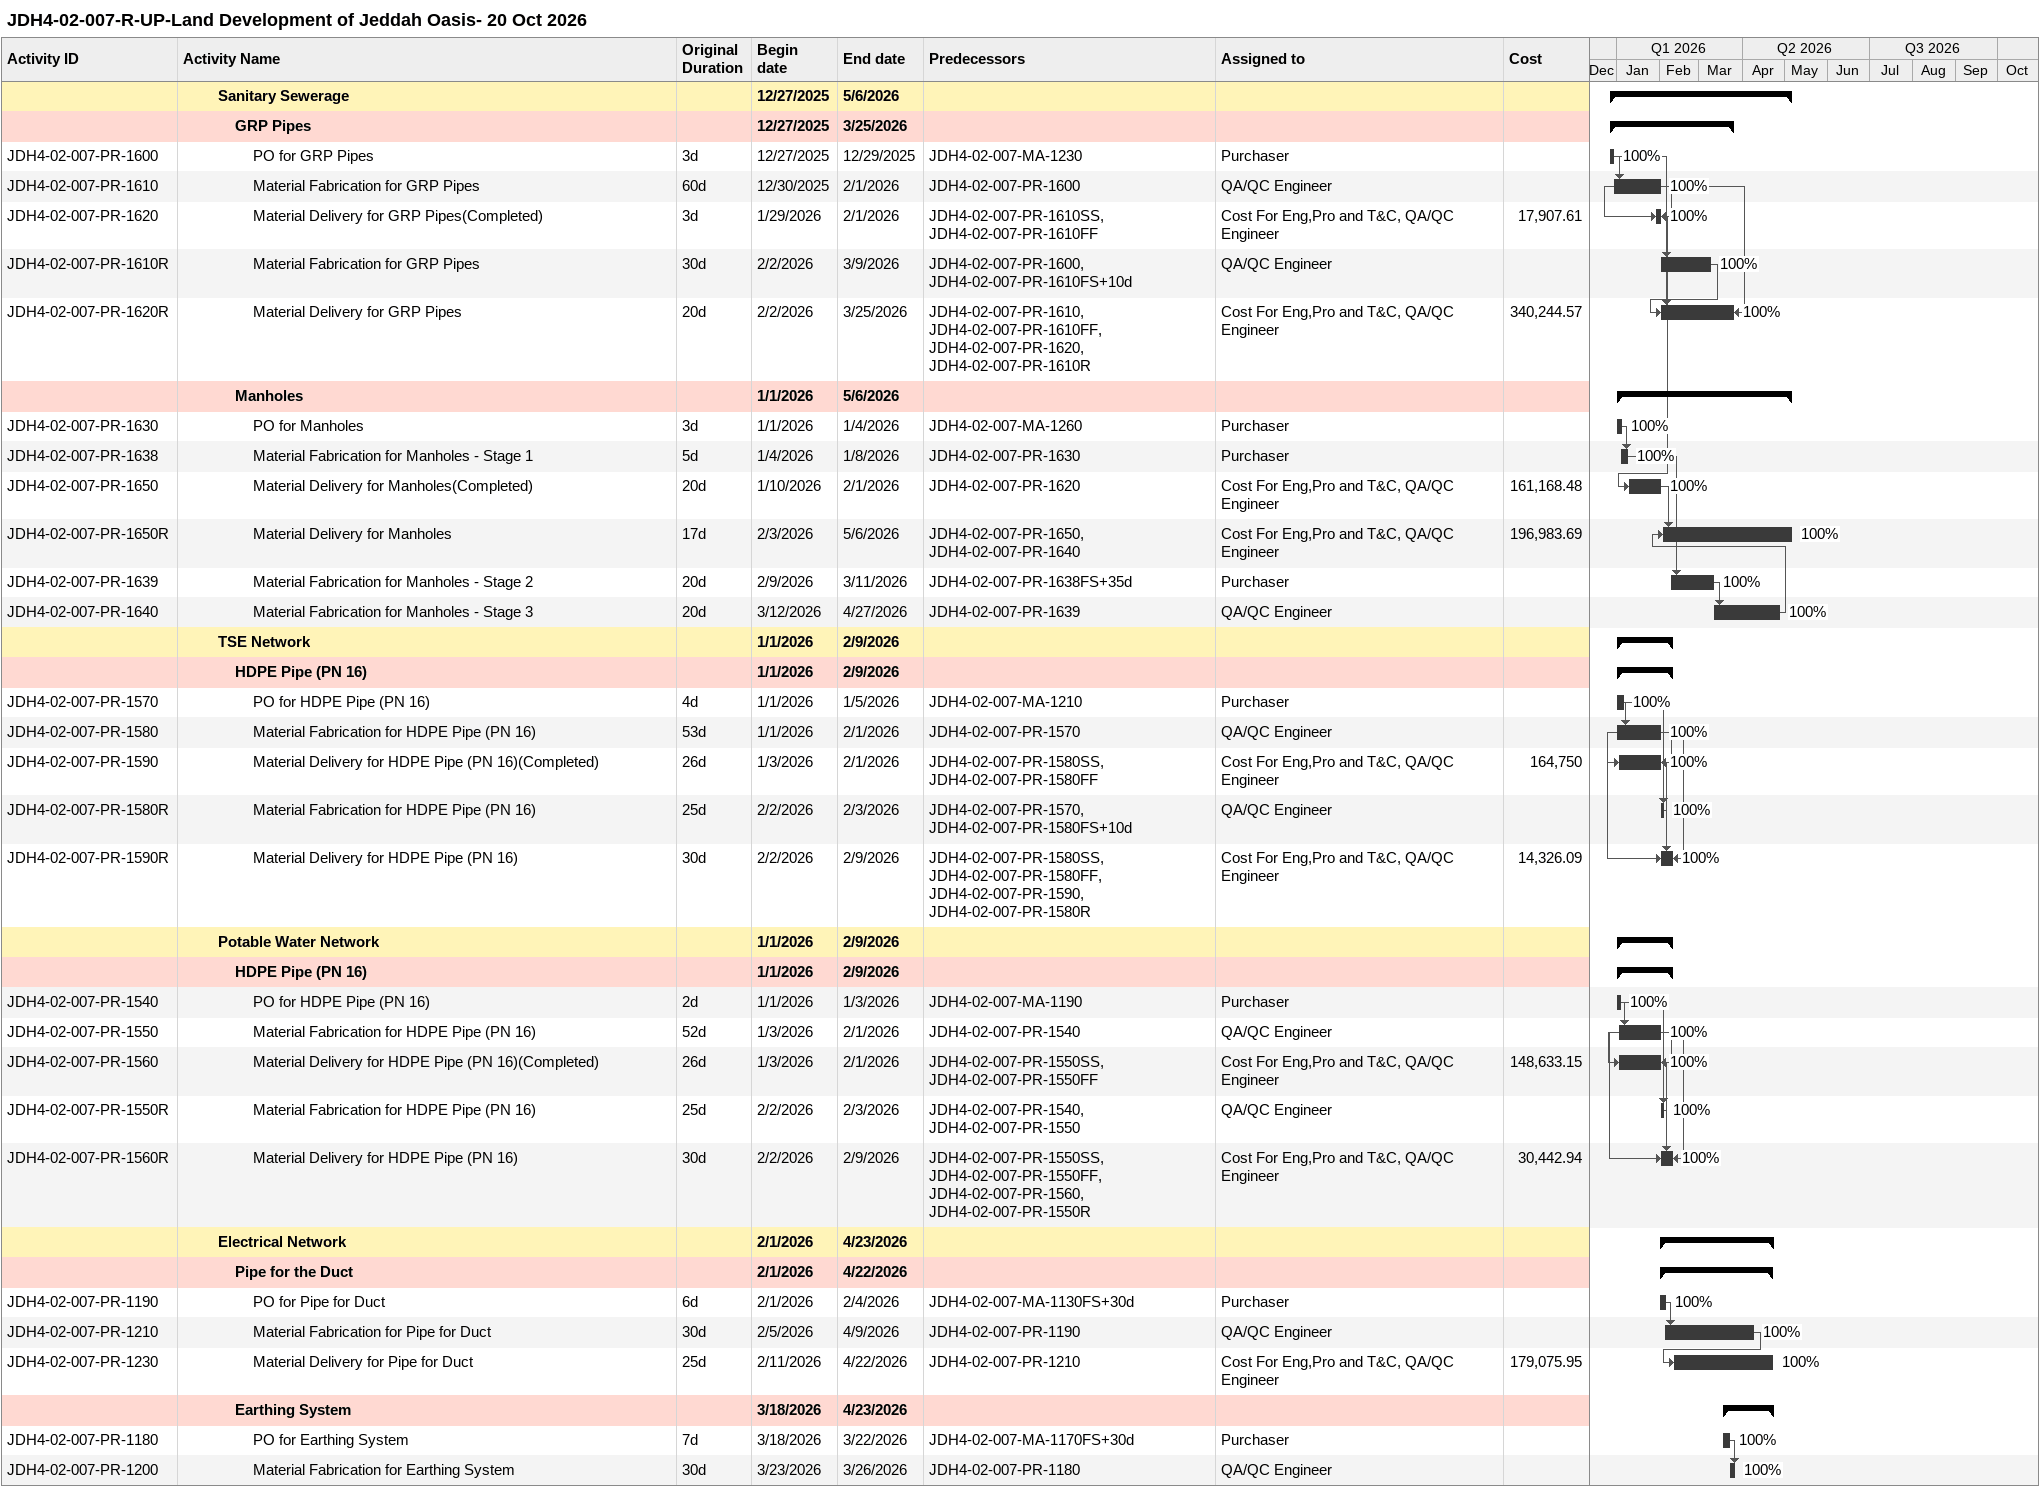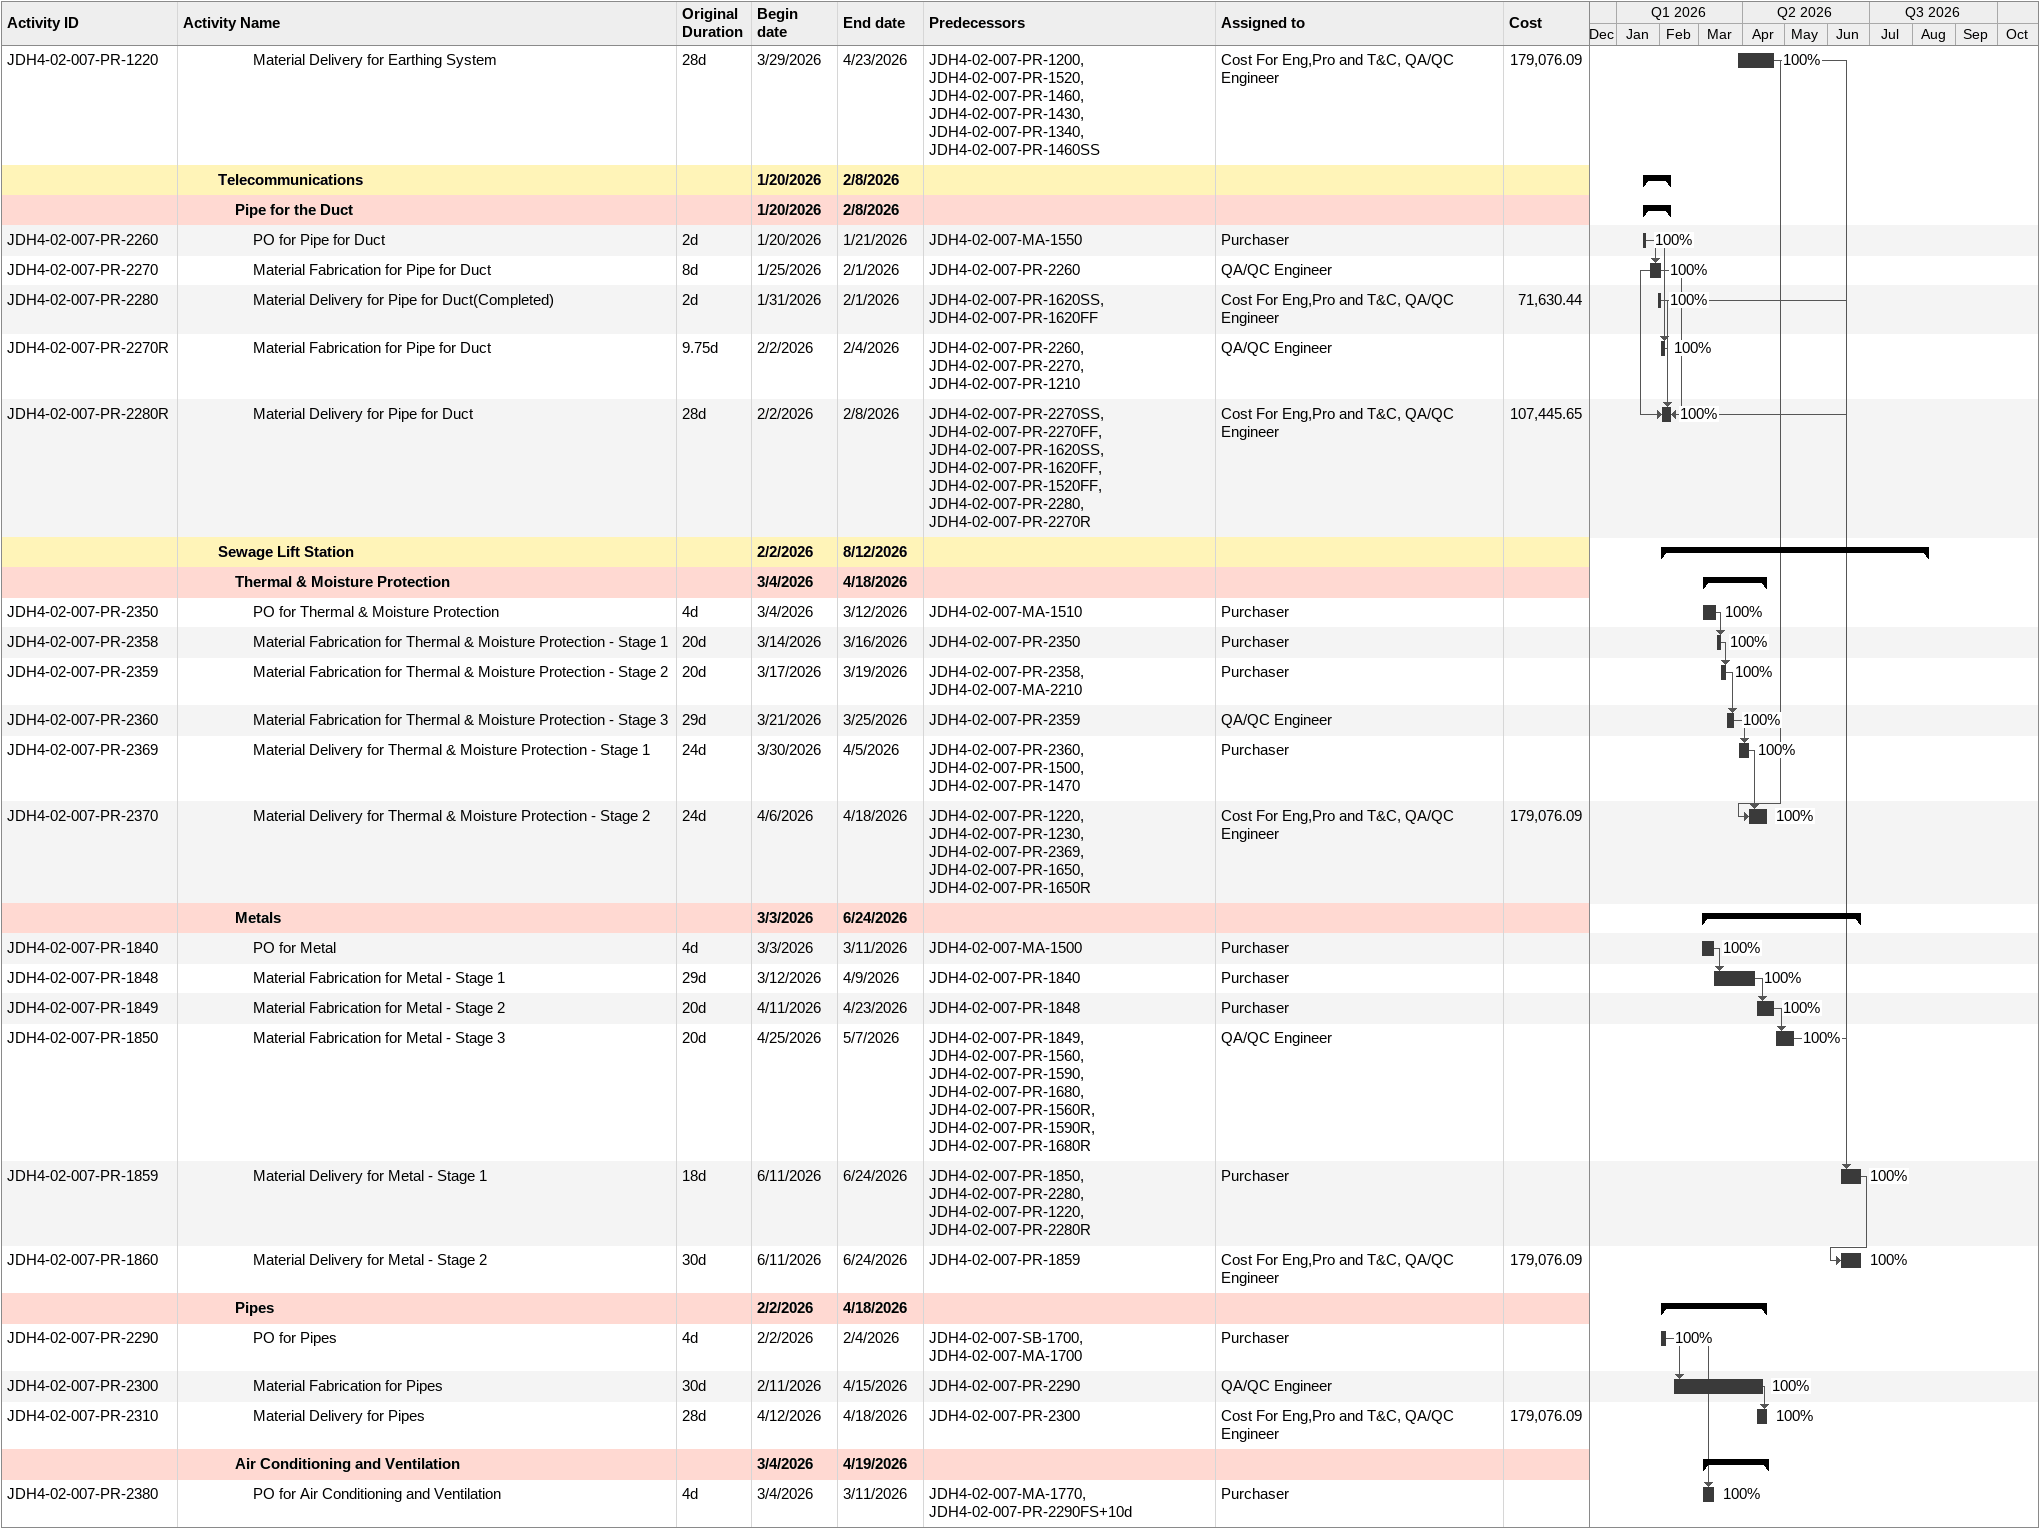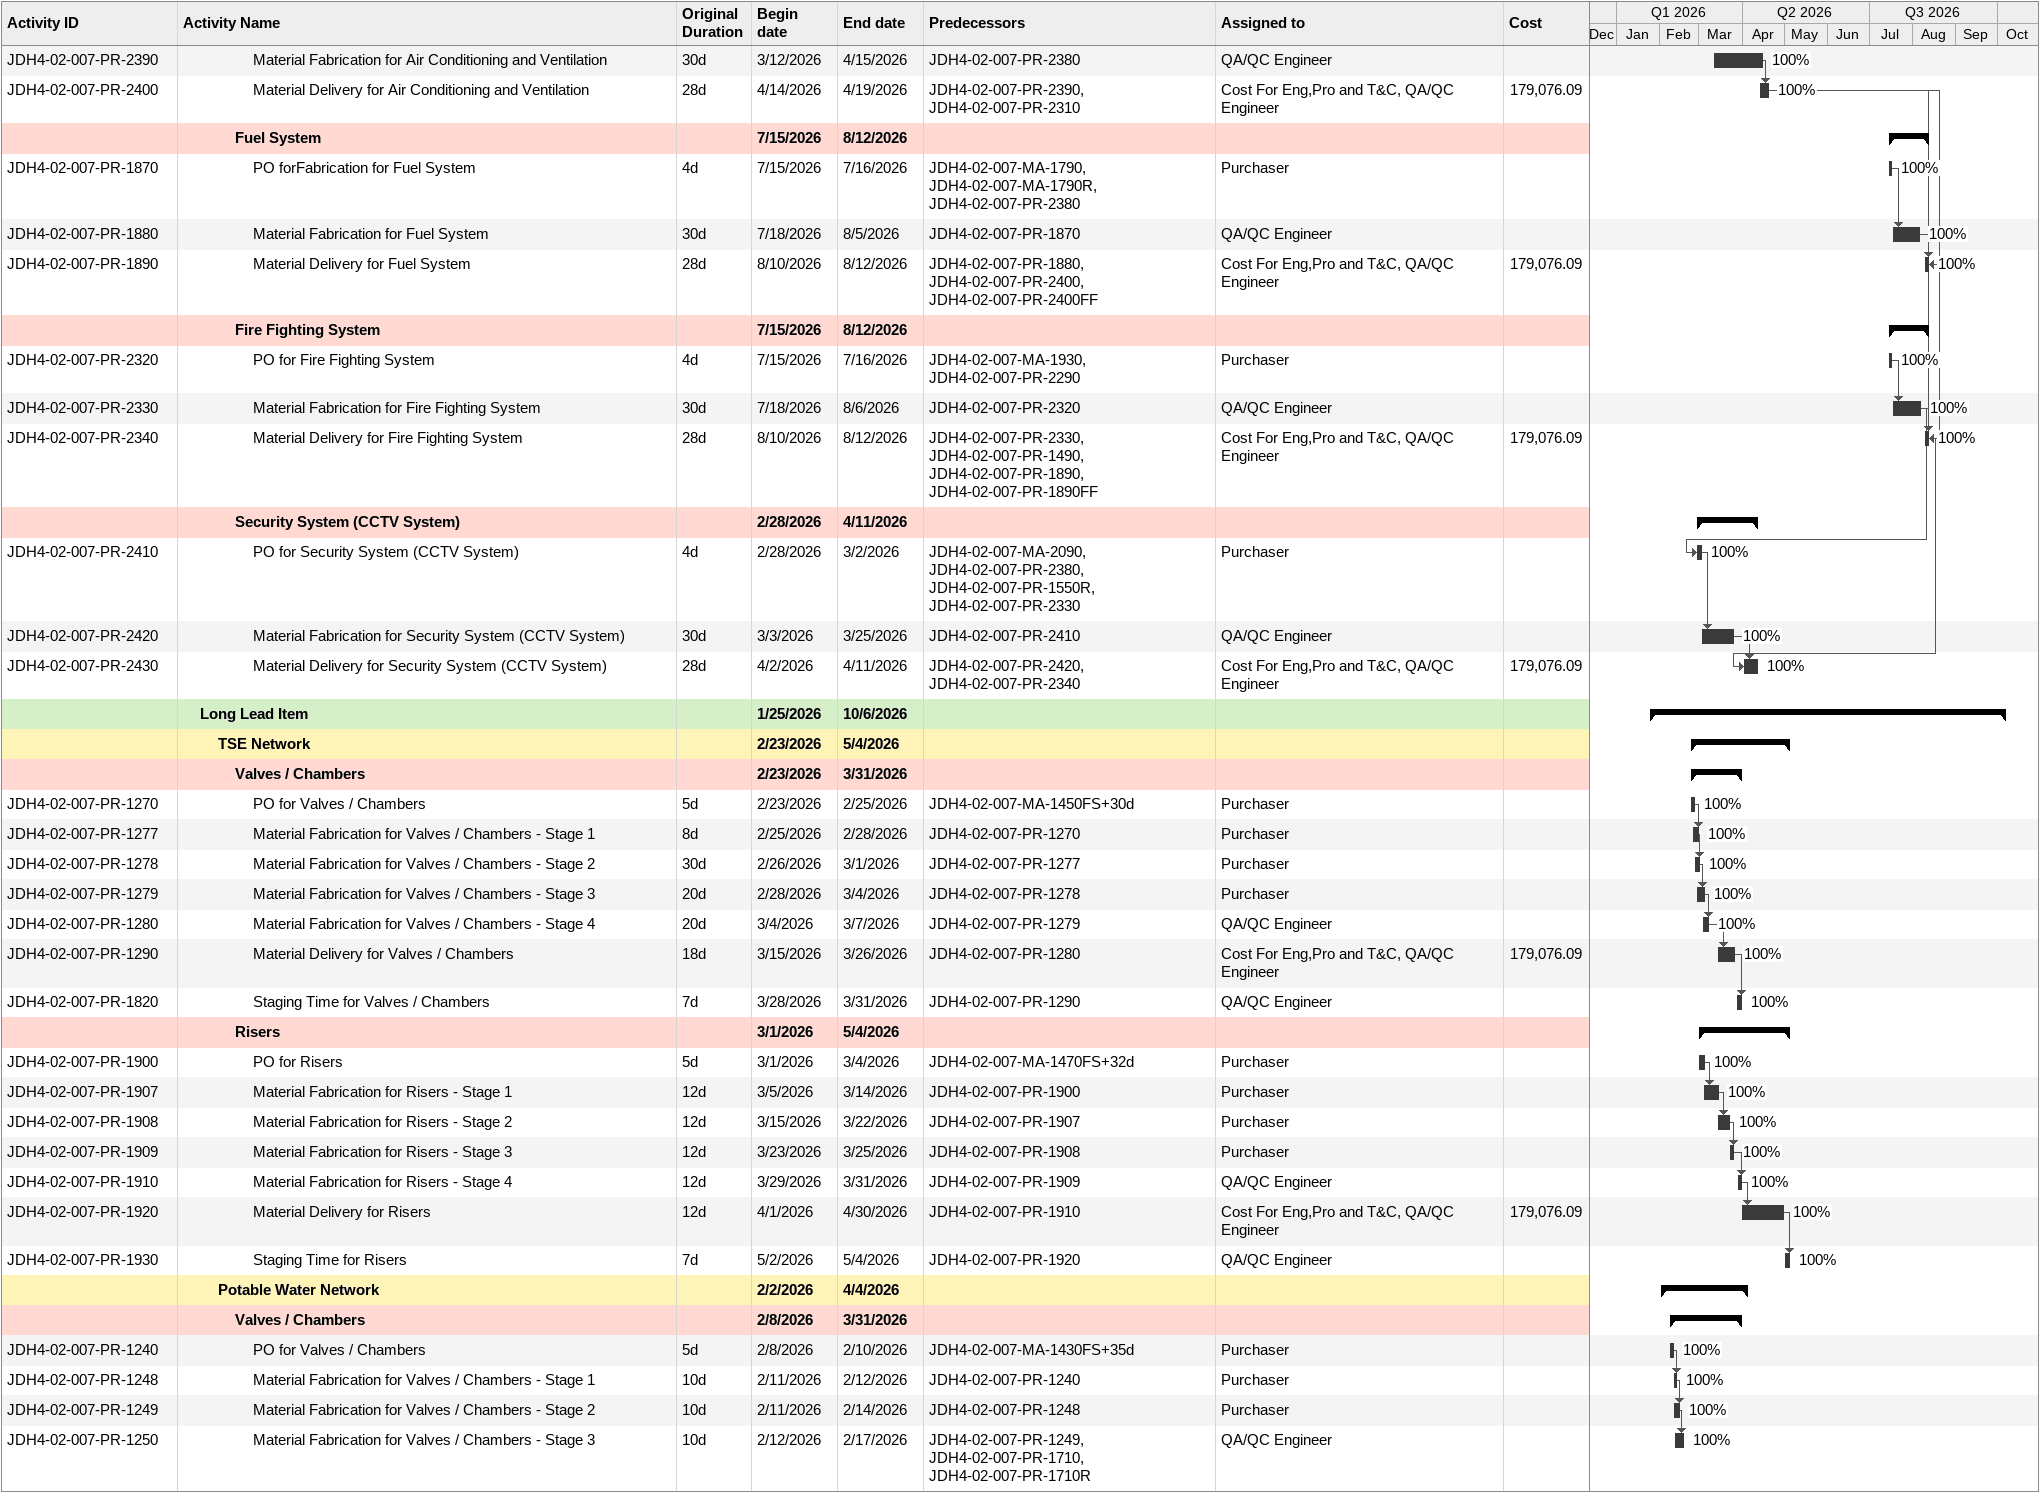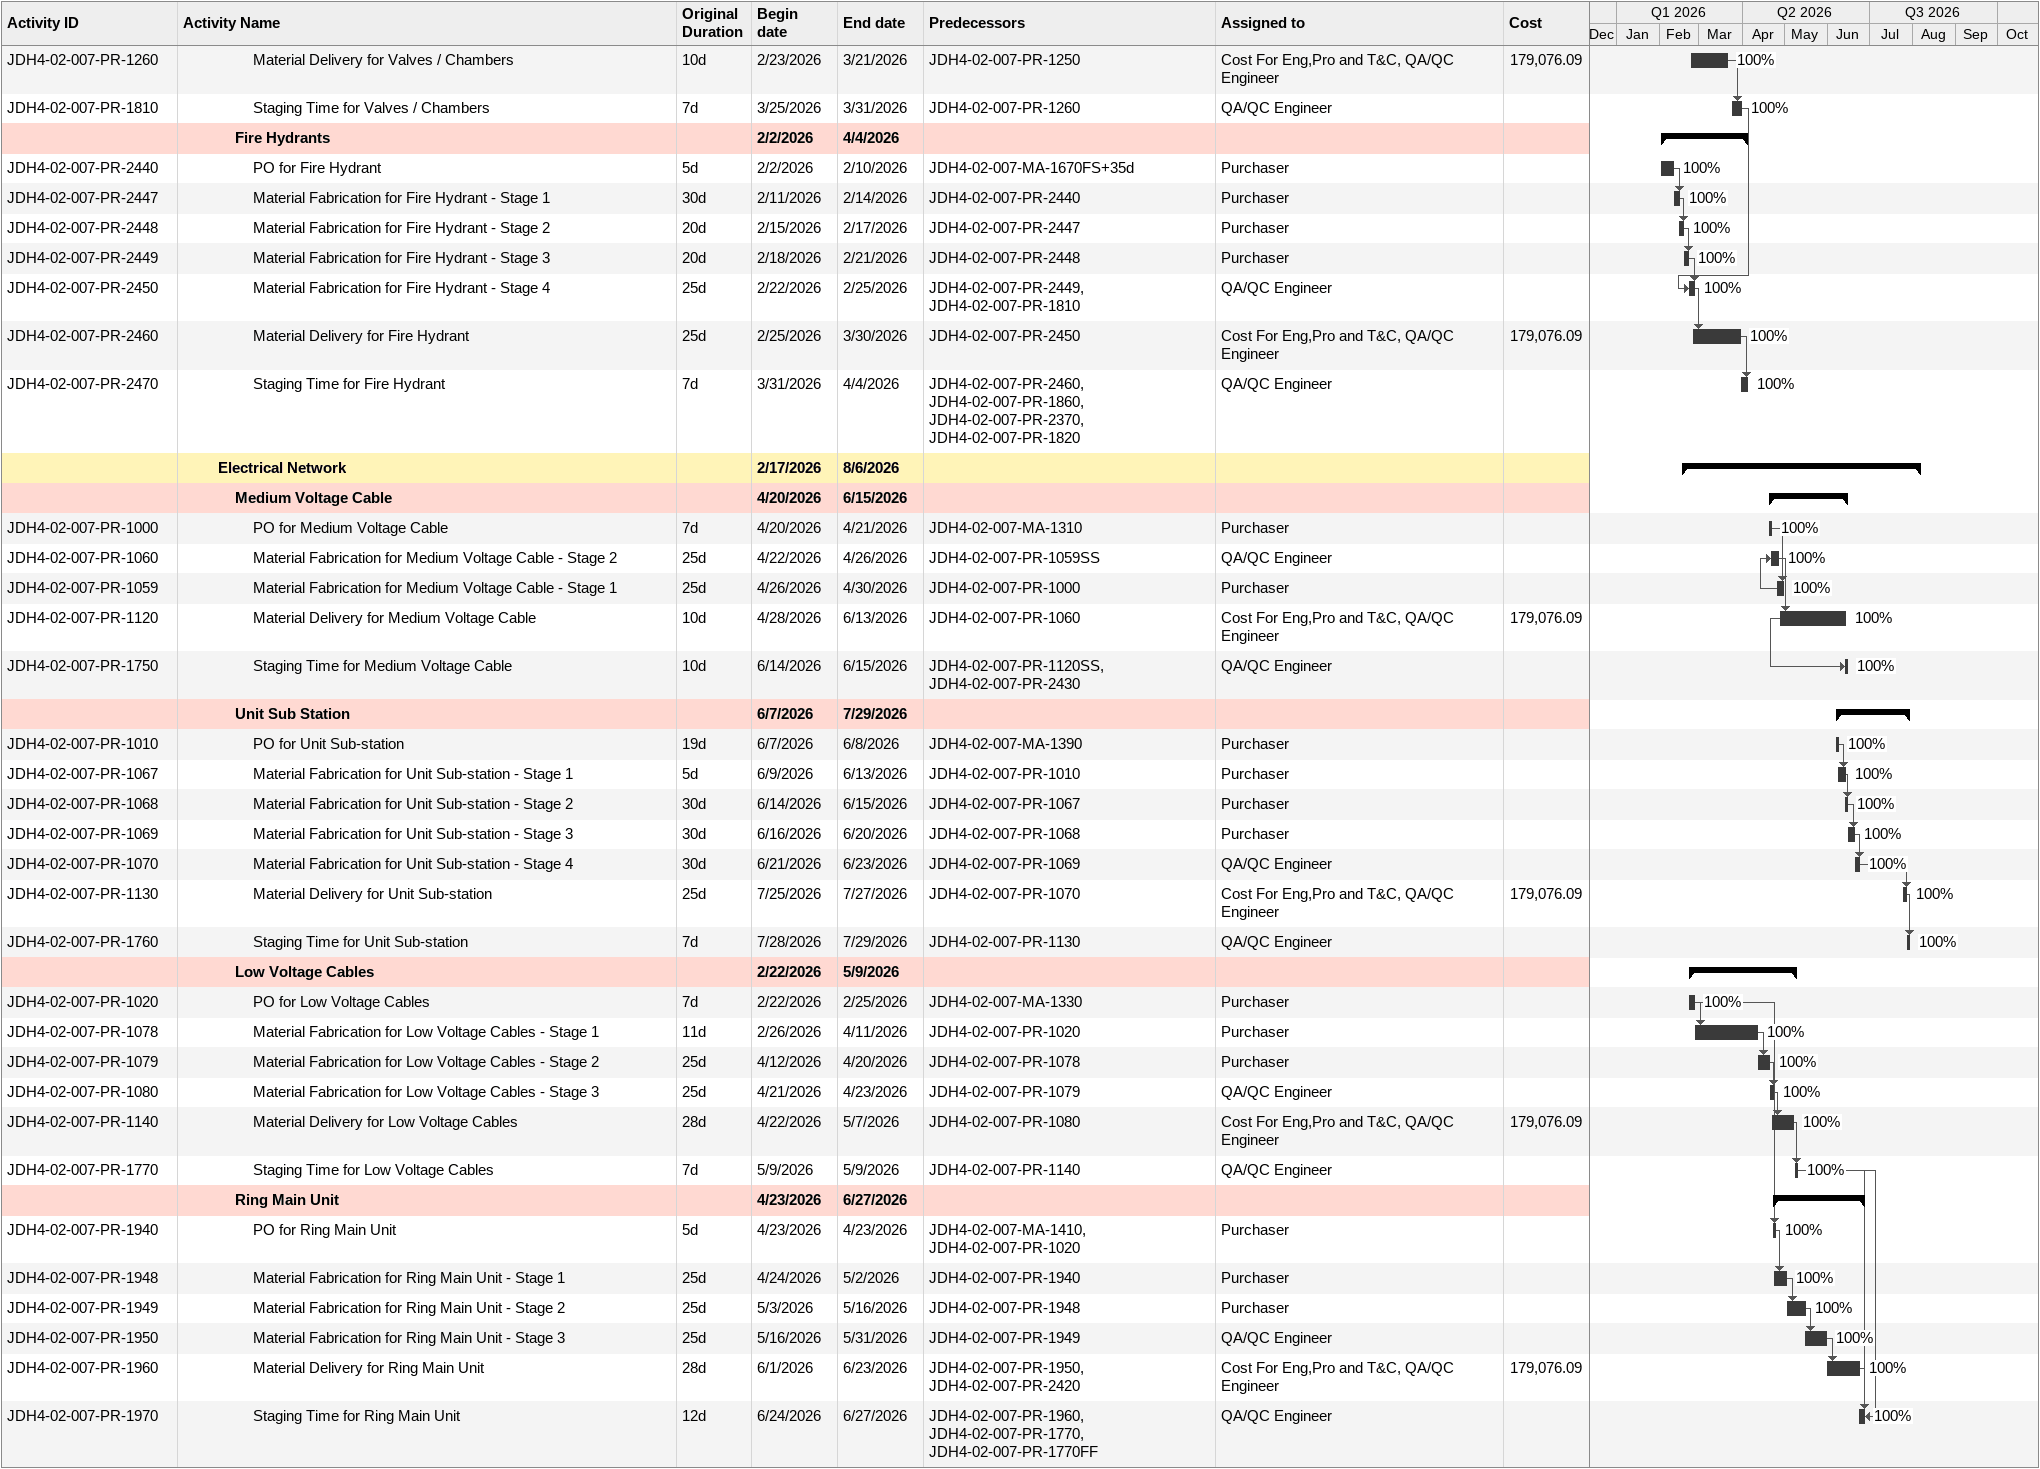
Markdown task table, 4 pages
JDH4-02-007-R-UP-Land Development of Jeddah Oasis- 20 Oct 2026

| ID | Level | Task | Original duration | Start | Finish | Predecessors | Resources | % complete | Cost |
|---|---|---|---|---|---|---|---|---|---|
|  | 3 | **Sanitary Sewerage** |  | 2025-12-27 | 2026-05-06 |  |  |  |  |
|  | 4 | **GRP Pipes** |  | 2025-12-27 | 2026-03-25 |  |  |  |  |
| JDH4-02-007-PR-1600 | 5 | PO for GRP Pipes | 3d | 2025-12-27 | 2025-12-29 | JDH4-02-007-MA-1230 | Purchaser | 100 |  |
| JDH4-02-007-PR-1610 | 5 | Material Fabrication for GRP Pipes | 60d | 2025-12-30 | 2026-02-01 | JDH4-02-007-PR-1600 | QA/QC Engineer | 100 |  |
| JDH4-02-007-PR-1620 | 5 | Material Delivery for GRP Pipes(Completed) | 3d | 2026-01-29 | 2026-02-01 | JDH4-02-007-PR-1610SS, JDH4-02-007-PR-1610FF | Cost For Eng,Pro and T&C, QA/QC Engineer | 100 | 17907.61 |
| JDH4-02-007-PR-1610R | 5 | Material Fabrication for GRP Pipes | 30d | 2026-02-02 | 2026-03-09 | JDH4-02-007-PR-1600, JDH4-02-007-PR-1610FS+10d | QA/QC Engineer | 100 |  |
| JDH4-02-007-PR-1620R | 5 | Material Delivery for GRP Pipes | 20d | 2026-02-02 | 2026-03-25 | JDH4-02-007-PR-1610, JDH4-02-007-PR-1610FF, JDH4-02-007-PR-1620, JDH4-02-007-PR-1610R | Cost For Eng,Pro and T&C, QA/QC Engineer | 100 | 340244.57 |
|  | 4 | **Manholes** |  | 2026-01-01 | 2026-05-06 |  |  |  |  |
| JDH4-02-007-PR-1630 | 5 | PO for Manholes | 3d | 2026-01-01 | 2026-01-04 | JDH4-02-007-MA-1260 | Purchaser | 100 |  |
| JDH4-02-007-PR-1638 | 5 | Material Fabrication for Manholes - Stage 1 | 5d | 2026-01-04 | 2026-01-08 | JDH4-02-007-PR-1630 | Purchaser | 100 |  |
| JDH4-02-007-PR-1650 | 5 | Material Delivery for Manholes(Completed) | 20d | 2026-01-10 | 2026-02-01 | JDH4-02-007-PR-1620 | Cost For Eng,Pro and T&C, QA/QC Engineer | 100 | 161168.48 |
| JDH4-02-007-PR-1650R | 5 | Material Delivery for Manholes | 17d | 2026-02-03 | 2026-05-06 | JDH4-02-007-PR-1650, JDH4-02-007-PR-1640 | Cost For Eng,Pro and T&C, QA/QC Engineer | 100 | 196983.69 |
| JDH4-02-007-PR-1639 | 5 | Material Fabrication for Manholes - Stage 2 | 20d | 2026-02-09 | 2026-03-11 | JDH4-02-007-PR-1638FS+35d | Purchaser | 100 |  |
| JDH4-02-007-PR-1640 | 5 | Material Fabrication for Manholes - Stage 3 | 20d | 2026-03-12 | 2026-04-27 | JDH4-02-007-PR-1639 | QA/QC Engineer | 100 |  |
|  | 3 | **TSE Network** |  | 2026-01-01 | 2026-02-09 |  |  |  |  |
|  | 4 | **HDPE Pipe (PN 16)** |  | 2026-01-01 | 2026-02-09 |  |  |  |  |
| JDH4-02-007-PR-1570 | 5 | PO for HDPE Pipe (PN 16) | 4d | 2026-01-01 | 2026-01-05 | JDH4-02-007-MA-1210 | Purchaser | 100 |  |
| JDH4-02-007-PR-1580 | 5 | Material Fabrication for HDPE Pipe (PN 16) | 53d | 2026-01-01 | 2026-02-01 | JDH4-02-007-PR-1570 | QA/QC Engineer | 100 |  |
| JDH4-02-007-PR-1590 | 5 | Material Delivery for HDPE Pipe (PN 16)(Completed) | 26d | 2026-01-03 | 2026-02-01 | JDH4-02-007-PR-1580SS, JDH4-02-007-PR-1580FF | Cost For Eng,Pro and T&C, QA/QC Engineer | 100 | 164750 |
| JDH4-02-007-PR-1580R | 5 | Material Fabrication for HDPE Pipe (PN 16) | 25d | 2026-02-02 | 2026-02-03 | JDH4-02-007-PR-1570, JDH4-02-007-PR-1580FS+10d | QA/QC Engineer | 100 |  |
| JDH4-02-007-PR-1590R | 5 | Material Delivery for HDPE Pipe (PN 16) | 30d | 2026-02-02 | 2026-02-09 | JDH4-02-007-PR-1580SS, JDH4-02-007-PR-1580FF, JDH4-02-007-PR-1590, JDH4-02-007-PR-1580R | Cost For Eng,Pro and T&C, QA/QC Engineer | 100 | 14326.09 |
|  | 3 | **Potable Water Network** |  | 2026-01-01 | 2026-02-09 |  |  |  |  |
|  | 4 | **HDPE Pipe (PN 16)** |  | 2026-01-01 | 2026-02-09 |  |  |  |  |
| JDH4-02-007-PR-1540 | 5 | PO for HDPE Pipe (PN 16) | 2d | 2026-01-01 | 2026-01-03 | JDH4-02-007-MA-1190 | Purchaser | 100 |  |
| JDH4-02-007-PR-1550 | 5 | Material Fabrication for HDPE Pipe (PN 16) | 52d | 2026-01-03 | 2026-02-01 | JDH4-02-007-PR-1540 | QA/QC Engineer | 100 |  |
| JDH4-02-007-PR-1560 | 5 | Material Delivery for HDPE Pipe (PN 16)(Completed) | 26d | 2026-01-03 | 2026-02-01 | JDH4-02-007-PR-1550SS, JDH4-02-007-PR-1550FF | Cost For Eng,Pro and T&C, QA/QC Engineer | 100 | 148633.15 |
| JDH4-02-007-PR-1550R | 5 | Material Fabrication for HDPE Pipe (PN 16) | 25d | 2026-02-02 | 2026-02-03 | JDH4-02-007-PR-1540, JDH4-02-007-PR-1550 | QA/QC Engineer | 100 |  |
| JDH4-02-007-PR-1560R | 5 | Material Delivery for HDPE Pipe (PN 16) | 30d | 2026-02-02 | 2026-02-09 | JDH4-02-007-PR-1550SS, JDH4-02-007-PR-1550FF, JDH4-02-007-PR-1560, JDH4-02-007-PR-1550R | Cost For Eng,Pro and T&C, QA/QC Engineer | 100 | 30442.94 |
|  | 3 | **Electrical Network** |  | 2026-02-01 | 2026-04-23 |  |  |  |  |
|  | 4 | **Pipe for the Duct** |  | 2026-02-01 | 2026-04-22 |  |  |  |  |
| JDH4-02-007-PR-1190 | 5 | PO for Pipe for Duct | 6d | 2026-02-01 | 2026-02-04 | JDH4-02-007-MA-1130FS+30d | Purchaser | 100 |  |
| JDH4-02-007-PR-1210 | 5 | Material Fabrication for Pipe for Duct | 30d | 2026-02-05 | 2026-04-09 | JDH4-02-007-PR-1190 | QA/QC Engineer | 100 |  |
| JDH4-02-007-PR-1230 | 5 | Material Delivery for Pipe for Duct | 25d | 2026-02-11 | 2026-04-22 | JDH4-02-007-PR-1210 | Cost For Eng,Pro and T&C, QA/QC Engineer | 100 | 179075.95 |
|  | 4 | **Earthing System** |  | 2026-03-18 | 2026-04-23 |  |  |  |  |
| JDH4-02-007-PR-1180 | 5 | PO for Earthing System | 7d | 2026-03-18 | 2026-03-22 | JDH4-02-007-MA-1170FS+30d | Purchaser | 100 |  |
| JDH4-02-007-PR-1200 | 5 | Material Fabrication for Earthing System | 30d | 2026-03-23 | 2026-03-26 | JDH4-02-007-PR-1180 | QA/QC Engineer | 100 |  |
| JDH4-02-007-PR-1220 | 5 | Material Delivery for Earthing System | 28d | 2026-03-29 | 2026-04-23 | JDH4-02-007-PR-1200, JDH4-02-007-PR-1520, JDH4-02-007-PR-1460, JDH4-02-007-PR-1430, JDH4-02-007-PR-1340, JDH4-02-007-PR-1460SS | Cost For Eng,Pro and T&C, QA/QC Engineer | 100 | 179076.09 |
|  | 3 | **Telecommunications** |  | 2026-01-20 | 2026-02-08 |  |  |  |  |
|  | 4 | **Pipe for the Duct** |  | 2026-01-20 | 2026-02-08 |  |  |  |  |
| JDH4-02-007-PR-2260 | 5 | PO for Pipe for Duct | 2d | 2026-01-20 | 2026-01-21 | JDH4-02-007-MA-1550 | Purchaser | 100 |  |
| JDH4-02-007-PR-2270 | 5 | Material Fabrication for Pipe for Duct | 8d | 2026-01-25 | 2026-02-01 | JDH4-02-007-PR-2260 | QA/QC Engineer | 100 |  |
| JDH4-02-007-PR-2280 | 5 | Material Delivery for Pipe for Duct(Completed) | 2d | 2026-01-31 | 2026-02-01 | JDH4-02-007-PR-1620SS, JDH4-02-007-PR-1620FF | Cost For Eng,Pro and T&C, QA/QC Engineer | 100 | 71630.44 |
| JDH4-02-007-PR-2270R | 5 | Material Fabrication for Pipe for Duct | 9.75d | 2026-02-02 | 2026-02-04 | JDH4-02-007-PR-2260, JDH4-02-007-PR-2270, JDH4-02-007-PR-1210 | QA/QC Engineer | 100 |  |
| JDH4-02-007-PR-2280R | 5 | Material Delivery for Pipe for Duct | 28d | 2026-02-02 | 2026-02-08 | JDH4-02-007-PR-2270SS, JDH4-02-007-PR-2270FF, JDH4-02-007-PR-1620SS, JDH4-02-007-PR-1620FF, JDH4-02-007-PR-1520FF, JDH4-02-007-PR-2280, JDH4-02-007-PR-2270R | Cost For Eng,Pro and T&C, QA/QC Engineer | 100 | 107445.65 |
|  | 3 | **Sewage Lift Station** |  | 2026-02-02 | 2026-08-12 |  |  |  |  |
|  | 4 | **Thermal & Moisture Protection** |  | 2026-03-04 | 2026-04-18 |  |  |  |  |
| JDH4-02-007-PR-2350 | 5 | PO for Thermal & Moisture Protection | 4d | 2026-03-04 | 2026-03-12 | JDH4-02-007-MA-1510 | Purchaser | 100 |  |
| JDH4-02-007-PR-2358 | 5 | Material Fabrication for Thermal & Moisture Protection - Stage 1 | 20d | 2026-03-14 | 2026-03-16 | JDH4-02-007-PR-2350 | Purchaser | 100 |  |
| JDH4-02-007-PR-2359 | 5 | Material Fabrication for Thermal & Moisture Protection - Stage 2 | 20d | 2026-03-17 | 2026-03-19 | JDH4-02-007-PR-2358, JDH4-02-007-MA-2210 | Purchaser | 100 |  |
| JDH4-02-007-PR-2360 | 5 | Material Fabrication for Thermal & Moisture Protection - Stage 3 | 29d | 2026-03-21 | 2026-03-25 | JDH4-02-007-PR-2359 | QA/QC Engineer | 100 |  |
| JDH4-02-007-PR-2369 | 5 | Material Delivery for Thermal & Moisture Protection - Stage 1 | 24d | 2026-03-30 | 2026-04-05 | JDH4-02-007-PR-2360, JDH4-02-007-PR-1500, JDH4-02-007-PR-1470 | Purchaser | 100 |  |
| JDH4-02-007-PR-2370 | 5 | Material Delivery for Thermal & Moisture Protection - Stage 2 | 24d | 2026-04-06 | 2026-04-18 | JDH4-02-007-PR-1220, JDH4-02-007-PR-1230, JDH4-02-007-PR-2369, JDH4-02-007-PR-1650, JDH4-02-007-PR-1650R | Cost For Eng,Pro and T&C, QA/QC Engineer | 100 | 179076.09 |
|  | 4 | **Metals** |  | 2026-03-03 | 2026-06-24 |  |  |  |  |
| JDH4-02-007-PR-1840 | 5 | PO for Metal | 4d | 2026-03-03 | 2026-03-11 | JDH4-02-007-MA-1500 | Purchaser | 100 |  |
| JDH4-02-007-PR-1848 | 5 | Material Fabrication for Metal - Stage 1 | 29d | 2026-03-12 | 2026-04-09 | JDH4-02-007-PR-1840 | Purchaser | 100 |  |
| JDH4-02-007-PR-1849 | 5 | Material Fabrication for Metal - Stage 2 | 20d | 2026-04-11 | 2026-04-23 | JDH4-02-007-PR-1848 | Purchaser | 100 |  |
| JDH4-02-007-PR-1850 | 5 | Material Fabrication for Metal - Stage 3 | 20d | 2026-04-25 | 2026-05-07 | JDH4-02-007-PR-1849, JDH4-02-007-PR-1560, JDH4-02-007-PR-1590, JDH4-02-007-PR-1680, JDH4-02-007-PR-1560R, JDH4-02-007-PR-1590R, JDH4-02-007-PR-1680R | QA/QC Engineer | 100 |  |
| JDH4-02-007-PR-1859 | 5 | Material Delivery for Metal - Stage 1 | 18d | 2026-06-11 | 2026-06-24 | JDH4-02-007-PR-1850, JDH4-02-007-PR-2280, JDH4-02-007-PR-1220, JDH4-02-007-PR-2280R | Purchaser | 100 |  |
| JDH4-02-007-PR-1860 | 5 | Material Delivery for Metal - Stage 2 | 30d | 2026-06-11 | 2026-06-24 | JDH4-02-007-PR-1859 | Cost For Eng,Pro and T&C, QA/QC Engineer | 100 | 179076.09 |
|  | 4 | **Pipes** |  | 2026-02-02 | 2026-04-18 |  |  |  |  |
| JDH4-02-007-PR-2290 | 5 | PO for Pipes | 4d | 2026-02-02 | 2026-02-04 | JDH4-02-007-SB-1700, JDH4-02-007-MA-1700 | Purchaser | 100 |  |
| JDH4-02-007-PR-2300 | 5 | Material Fabrication for Pipes | 30d | 2026-02-11 | 2026-04-15 | JDH4-02-007-PR-2290 | QA/QC Engineer | 100 |  |
| JDH4-02-007-PR-2310 | 5 | Material Delivery for Pipes | 28d | 2026-04-12 | 2026-04-18 | JDH4-02-007-PR-2300 | Cost For Eng,Pro and T&C, QA/QC Engineer | 100 | 179076.09 |
|  | 4 | **Air Conditioning and Ventilation** |  | 2026-03-04 | 2026-04-19 |  |  |  |  |
| JDH4-02-007-PR-2380 | 5 | PO for Air Conditioning and Ventilation | 4d | 2026-03-04 | 2026-03-11 | JDH4-02-007-MA-1770, JDH4-02-007-PR-2290FS+10d | Purchaser | 100 |  |
| JDH4-02-007-PR-2390 | 5 | Material Fabrication for Air Conditioning and Ventilation | 30d | 2026-03-12 | 2026-04-15 | JDH4-02-007-PR-2380 | QA/QC Engineer | 100 |  |
| JDH4-02-007-PR-2400 | 5 | Material Delivery for Air Conditioning and Ventilation | 28d | 2026-04-14 | 2026-04-19 | JDH4-02-007-PR-2390, JDH4-02-007-PR-2310 | Cost For Eng,Pro and T&C, QA/QC Engineer | 100 | 179076.09 |
|  | 4 | **Fuel System** |  | 2026-07-15 | 2026-08-12 |  |  |  |  |
| JDH4-02-007-PR-1870 | 5 | PO forFabrication for Fuel System | 4d | 2026-07-15 | 2026-07-16 | JDH4-02-007-MA-1790, JDH4-02-007-MA-1790R, JDH4-02-007-PR-2380 | Purchaser | 100 |  |
| JDH4-02-007-PR-1880 | 5 | Material Fabrication for Fuel System | 30d | 2026-07-18 | 2026-08-05 | JDH4-02-007-PR-1870 | QA/QC Engineer | 100 |  |
| JDH4-02-007-PR-1890 | 5 | Material Delivery for Fuel System | 28d | 2026-08-10 | 2026-08-12 | JDH4-02-007-PR-1880, JDH4-02-007-PR-2400, JDH4-02-007-PR-2400FF | Cost For Eng,Pro and T&C, QA/QC Engineer | 100 | 179076.09 |
|  | 4 | **Fire Fighting System** |  | 2026-07-15 | 2026-08-12 |  |  |  |  |
| JDH4-02-007-PR-2320 | 5 | PO for Fire Fighting System | 4d | 2026-07-15 | 2026-07-16 | JDH4-02-007-MA-1930, JDH4-02-007-PR-2290 | Purchaser | 100 |  |
| JDH4-02-007-PR-2330 | 5 | Material Fabrication for Fire Fighting System | 30d | 2026-07-18 | 2026-08-06 | JDH4-02-007-PR-2320 | QA/QC Engineer | 100 |  |
| JDH4-02-007-PR-2340 | 5 | Material Delivery for Fire Fighting System | 28d | 2026-08-10 | 2026-08-12 | JDH4-02-007-PR-2330, JDH4-02-007-PR-1490, JDH4-02-007-PR-1890, JDH4-02-007-PR-1890FF | Cost For Eng,Pro and T&C, QA/QC Engineer | 100 | 179076.09 |
|  | 4 | **Security System (CCTV System)** |  | 2026-02-28 | 2026-04-11 |  |  |  |  |
| JDH4-02-007-PR-2410 | 5 | PO for Security System (CCTV System) | 4d | 2026-02-28 | 2026-03-02 | JDH4-02-007-MA-2090, JDH4-02-007-PR-2380, JDH4-02-007-PR-1550R, JDH4-02-007-PR-2330 | Purchaser | 100 |  |
| JDH4-02-007-PR-2420 | 5 | Material Fabrication for Security System (CCTV System) | 30d | 2026-03-03 | 2026-03-25 | JDH4-02-007-PR-2410 | QA/QC Engineer | 100 |  |
| JDH4-02-007-PR-2430 | 5 | Material Delivery for Security System (CCTV System) | 28d | 2026-04-02 | 2026-04-11 | JDH4-02-007-PR-2420, JDH4-02-007-PR-2340 | Cost For Eng,Pro and T&C, QA/QC Engineer | 100 | 179076.09 |
|  | 2 | **Long Lead Item** |  | 2026-01-25 | 2026-10-06 |  |  |  |  |
|  | 3 | **TSE Network** |  | 2026-02-23 | 2026-05-04 |  |  |  |  |
|  | 4 | **Valves / Chambers** |  | 2026-02-23 | 2026-03-31 |  |  |  |  |
| JDH4-02-007-PR-1270 | 5 | PO for Valves / Chambers | 5d | 2026-02-23 | 2026-02-25 | JDH4-02-007-MA-1450FS+30d | Purchaser | 100 |  |
| JDH4-02-007-PR-1277 | 5 | Material Fabrication for Valves / Chambers - Stage 1 | 8d | 2026-02-25 | 2026-02-28 | JDH4-02-007-PR-1270 | Purchaser | 100 |  |
| JDH4-02-007-PR-1278 | 5 | Material Fabrication for Valves / Chambers - Stage 2 | 30d | 2026-02-26 | 2026-03-01 | JDH4-02-007-PR-1277 | Purchaser | 100 |  |
| JDH4-02-007-PR-1279 | 5 | Material Fabrication for Valves / Chambers - Stage 3 | 20d | 2026-02-28 | 2026-03-04 | JDH4-02-007-PR-1278 | Purchaser | 100 |  |
| JDH4-02-007-PR-1280 | 5 | Material Fabrication for Valves / Chambers - Stage 4 | 20d | 2026-03-04 | 2026-03-07 | JDH4-02-007-PR-1279 | QA/QC Engineer | 100 |  |
| JDH4-02-007-PR-1290 | 5 | Material Delivery for Valves / Chambers | 18d | 2026-03-15 | 2026-03-26 | JDH4-02-007-PR-1280 | Cost For Eng,Pro and T&C, QA/QC Engineer | 100 | 179076.09 |
| JDH4-02-007-PR-1820 | 5 | Staging Time for Valves / Chambers | 7d | 2026-03-28 | 2026-03-31 | JDH4-02-007-PR-1290 | QA/QC Engineer | 100 |  |
|  | 4 | **Risers** |  | 2026-03-01 | 2026-05-04 |  |  |  |  |
| JDH4-02-007-PR-1900 | 5 | PO for Risers | 5d | 2026-03-01 | 2026-03-04 | JDH4-02-007-MA-1470FS+32d | Purchaser | 100 |  |
| JDH4-02-007-PR-1907 | 5 | Material Fabrication for Risers - Stage 1 | 12d | 2026-03-05 | 2026-03-14 | JDH4-02-007-PR-1900 | Purchaser | 100 |  |
| JDH4-02-007-PR-1908 | 5 | Material Fabrication for Risers - Stage 2 | 12d | 2026-03-15 | 2026-03-22 | JDH4-02-007-PR-1907 | Purchaser | 100 |  |
| JDH4-02-007-PR-1909 | 5 | Material Fabrication for Risers - Stage 3 | 12d | 2026-03-23 | 2026-03-25 | JDH4-02-007-PR-1908 | Purchaser | 100 |  |
| JDH4-02-007-PR-1910 | 5 | Material Fabrication for Risers - Stage 4 | 12d | 2026-03-29 | 2026-03-31 | JDH4-02-007-PR-1909 | QA/QC Engineer | 100 |  |
| JDH4-02-007-PR-1920 | 5 | Material Delivery for Risers | 12d | 2026-04-01 | 2026-04-30 | JDH4-02-007-PR-1910 | Cost For Eng,Pro and T&C, QA/QC Engineer | 100 | 179076.09 |
| JDH4-02-007-PR-1930 | 5 | Staging Time for Risers | 7d | 2026-05-02 | 2026-05-04 | JDH4-02-007-PR-1920 | QA/QC Engineer | 100 |  |
|  | 3 | **Potable Water Network** |  | 2026-02-02 | 2026-04-04 |  |  |  |  |
|  | 4 | **Valves / Chambers** |  | 2026-02-08 | 2026-03-31 |  |  |  |  |
| JDH4-02-007-PR-1240 | 5 | PO for Valves / Chambers | 5d | 2026-02-08 | 2026-02-10 | JDH4-02-007-MA-1430FS+35d | Purchaser | 100 |  |
| JDH4-02-007-PR-1248 | 5 | Material Fabrication for Valves / Chambers - Stage 1 | 10d | 2026-02-11 | 2026-02-12 | JDH4-02-007-PR-1240 | Purchaser | 100 |  |
| JDH4-02-007-PR-1249 | 5 | Material Fabrication for Valves / Chambers - Stage 2 | 10d | 2026-02-11 | 2026-02-14 | JDH4-02-007-PR-1248 | Purchaser | 100 |  |
| JDH4-02-007-PR-1250 | 5 | Material Fabrication for Valves / Chambers - Stage 3 | 10d | 2026-02-12 | 2026-02-17 | JDH4-02-007-PR-1249, JDH4-02-007-PR-1710, JDH4-02-007-PR-1710R | QA/QC Engineer | 100 |  |
| JDH4-02-007-PR-1260 | 5 | Material Delivery for Valves / Chambers | 10d | 2026-02-23 | 2026-03-21 | JDH4-02-007-PR-1250 | Cost For Eng,Pro and T&C, QA/QC Engineer | 100 | 179076.09 |
| JDH4-02-007-PR-1810 | 5 | Staging Time for Valves / Chambers | 7d | 2026-03-25 | 2026-03-31 | JDH4-02-007-PR-1260 | QA/QC Engineer | 100 |  |
|  | 4 | **Fire Hydrants** |  | 2026-02-02 | 2026-04-04 |  |  |  |  |
| JDH4-02-007-PR-2440 | 5 | PO for Fire Hydrant | 5d | 2026-02-02 | 2026-02-10 | JDH4-02-007-MA-1670FS+35d | Purchaser | 100 |  |
| JDH4-02-007-PR-2447 | 5 | Material Fabrication for Fire Hydrant - Stage 1 | 30d | 2026-02-11 | 2026-02-14 | JDH4-02-007-PR-2440 | Purchaser | 100 |  |
| JDH4-02-007-PR-2448 | 5 | Material Fabrication for Fire Hydrant - Stage 2 | 20d | 2026-02-15 | 2026-02-17 | JDH4-02-007-PR-2447 | Purchaser | 100 |  |
| JDH4-02-007-PR-2449 | 5 | Material Fabrication for Fire Hydrant - Stage 3 | 20d | 2026-02-18 | 2026-02-21 | JDH4-02-007-PR-2448 | Purchaser | 100 |  |
| JDH4-02-007-PR-2450 | 5 | Material Fabrication for Fire Hydrant - Stage 4 | 25d | 2026-02-22 | 2026-02-25 | JDH4-02-007-PR-2449, JDH4-02-007-PR-1810 | QA/QC Engineer | 100 |  |
| JDH4-02-007-PR-2460 | 5 | Material Delivery for Fire Hydrant | 25d | 2026-02-25 | 2026-03-30 | JDH4-02-007-PR-2450 | Cost For Eng,Pro and T&C, QA/QC Engineer | 100 | 179076.09 |
| JDH4-02-007-PR-2470 | 5 | Staging Time for Fire Hydrant | 7d | 2026-03-31 | 2026-04-04 | JDH4-02-007-PR-2460, JDH4-02-007-PR-1860, JDH4-02-007-PR-2370, JDH4-02-007-PR-1820 | QA/QC Engineer | 100 |  |
|  | 3 | **Electrical Network** |  | 2026-02-17 | 2026-08-06 |  |  |  |  |
|  | 4 | **Medium Voltage Cable** |  | 2026-04-20 | 2026-06-15 |  |  |  |  |
| JDH4-02-007-PR-1000 | 5 | PO for Medium Voltage Cable | 7d | 2026-04-20 | 2026-04-21 | JDH4-02-007-MA-1310 | Purchaser | 100 |  |
| JDH4-02-007-PR-1060 | 5 | Material Fabrication for Medium Voltage Cable - Stage 2 | 25d | 2026-04-22 | 2026-04-26 | JDH4-02-007-PR-1059SS | QA/QC Engineer | 100 |  |
| JDH4-02-007-PR-1059 | 5 | Material Fabrication for Medium Voltage Cable - Stage 1 | 25d | 2026-04-26 | 2026-04-30 | JDH4-02-007-PR-1000 | Purchaser | 100 |  |
| JDH4-02-007-PR-1120 | 5 | Material Delivery for Medium Voltage Cable | 10d | 2026-04-28 | 2026-06-13 | JDH4-02-007-PR-1060 | Cost For Eng,Pro and T&C, QA/QC Engineer | 100 | 179076.09 |
| JDH4-02-007-PR-1750 | 5 | Staging Time for Medium Voltage Cable | 10d | 2026-06-14 | 2026-06-15 | JDH4-02-007-PR-1120SS, JDH4-02-007-PR-2430 | QA/QC Engineer | 100 |  |
|  | 4 | **Unit Sub Station** |  | 2026-06-07 | 2026-07-29 |  |  |  |  |
| JDH4-02-007-PR-1010 | 5 | PO for Unit Sub-station | 19d | 2026-06-07 | 2026-06-08 | JDH4-02-007-MA-1390 | Purchaser | 100 |  |
| JDH4-02-007-PR-1067 | 5 | Material Fabrication for Unit Sub-station - Stage 1 | 5d | 2026-06-09 | 2026-06-13 | JDH4-02-007-PR-1010 | Purchaser | 100 |  |
| JDH4-02-007-PR-1068 | 5 | Material Fabrication for Unit Sub-station - Stage 2 | 30d | 2026-06-14 | 2026-06-15 | JDH4-02-007-PR-1067 | Purchaser | 100 |  |
| JDH4-02-007-PR-1069 | 5 | Material Fabrication for Unit Sub-station - Stage 3 | 30d | 2026-06-16 | 2026-06-20 | JDH4-02-007-PR-1068 | Purchaser | 100 |  |
| JDH4-02-007-PR-1070 | 5 | Material Fabrication for Unit Sub-station - Stage 4 | 30d | 2026-06-21 | 2026-06-23 | JDH4-02-007-PR-1069 | QA/QC Engineer | 100 |  |
| JDH4-02-007-PR-1130 | 5 | Material Delivery for Unit Sub-station | 25d | 2026-07-25 | 2026-07-27 | JDH4-02-007-PR-1070 | Cost For Eng,Pro and T&C, QA/QC Engineer | 100 | 179076.09 |
| JDH4-02-007-PR-1760 | 5 | Staging Time for Unit Sub-station | 7d | 2026-07-28 | 2026-07-29 | JDH4-02-007-PR-1130 | QA/QC Engineer | 100 |  |
|  | 4 | **Low Voltage Cables** |  | 2026-02-22 | 2026-05-09 |  |  |  |  |
| JDH4-02-007-PR-1020 | 5 | PO for Low Voltage Cables | 7d | 2026-02-22 | 2026-02-25 | JDH4-02-007-MA-1330 | Purchaser | 100 |  |
| JDH4-02-007-PR-1078 | 5 | Material Fabrication for Low Voltage Cables - Stage 1 | 11d | 2026-02-26 | 2026-04-11 | JDH4-02-007-PR-1020 | Purchaser | 100 |  |
| JDH4-02-007-PR-1079 | 5 | Material Fabrication for Low Voltage Cables - Stage 2 | 25d | 2026-04-12 | 2026-04-20 | JDH4-02-007-PR-1078 | Purchaser | 100 |  |
| JDH4-02-007-PR-1080 | 5 | Material Fabrication for Low Voltage Cables - Stage 3 | 25d | 2026-04-21 | 2026-04-23 | JDH4-02-007-PR-1079 | QA/QC Engineer | 100 |  |
| JDH4-02-007-PR-1140 | 5 | Material Delivery for Low Voltage Cables | 28d | 2026-04-22 | 2026-05-07 | JDH4-02-007-PR-1080 | Cost For Eng,Pro and T&C, QA/QC Engineer | 100 | 179076.09 |
| JDH4-02-007-PR-1770 | 5 | Staging Time for Low Voltage Cables | 7d | 2026-05-09 | 2026-05-09 | JDH4-02-007-PR-1140 | QA/QC Engineer | 100 |  |
|  | 4 | **Ring Main Unit** |  | 2026-04-23 | 2026-06-27 |  |  |  |  |
| JDH4-02-007-PR-1940 | 5 | PO for Ring Main Unit | 5d | 2026-04-23 | 2026-04-23 | JDH4-02-007-MA-1410, JDH4-02-007-PR-1020 | Purchaser | 100 |  |
| JDH4-02-007-PR-1948 | 5 | Material Fabrication for Ring Main Unit - Stage 1 | 25d | 2026-04-24 | 2026-05-02 | JDH4-02-007-PR-1940 | Purchaser | 100 |  |
| JDH4-02-007-PR-1949 | 5 | Material Fabrication for Ring Main Unit - Stage 2 | 25d | 2026-05-03 | 2026-05-16 | JDH4-02-007-PR-1948 | Purchaser | 100 |  |
| JDH4-02-007-PR-1950 | 5 | Material Fabrication for Ring Main Unit - Stage 3 | 25d | 2026-05-16 | 2026-05-31 | JDH4-02-007-PR-1949 | QA/QC Engineer | 100 |  |
| JDH4-02-007-PR-1960 | 5 | Material Delivery for Ring Main Unit | 28d | 2026-06-01 | 2026-06-23 | JDH4-02-007-PR-1950, JDH4-02-007-PR-2420 | Cost For Eng,Pro and T&C, QA/QC Engineer | 100 | 179076.09 |
| JDH4-02-007-PR-1970 | 5 | Staging Time for Ring Main Unit | 12d | 2026-06-24 | 2026-06-27 | JDH4-02-007-PR-1960, JDH4-02-007-PR-1770, JDH4-02-007-PR-1770FF | QA/QC Engineer | 100 |  |
